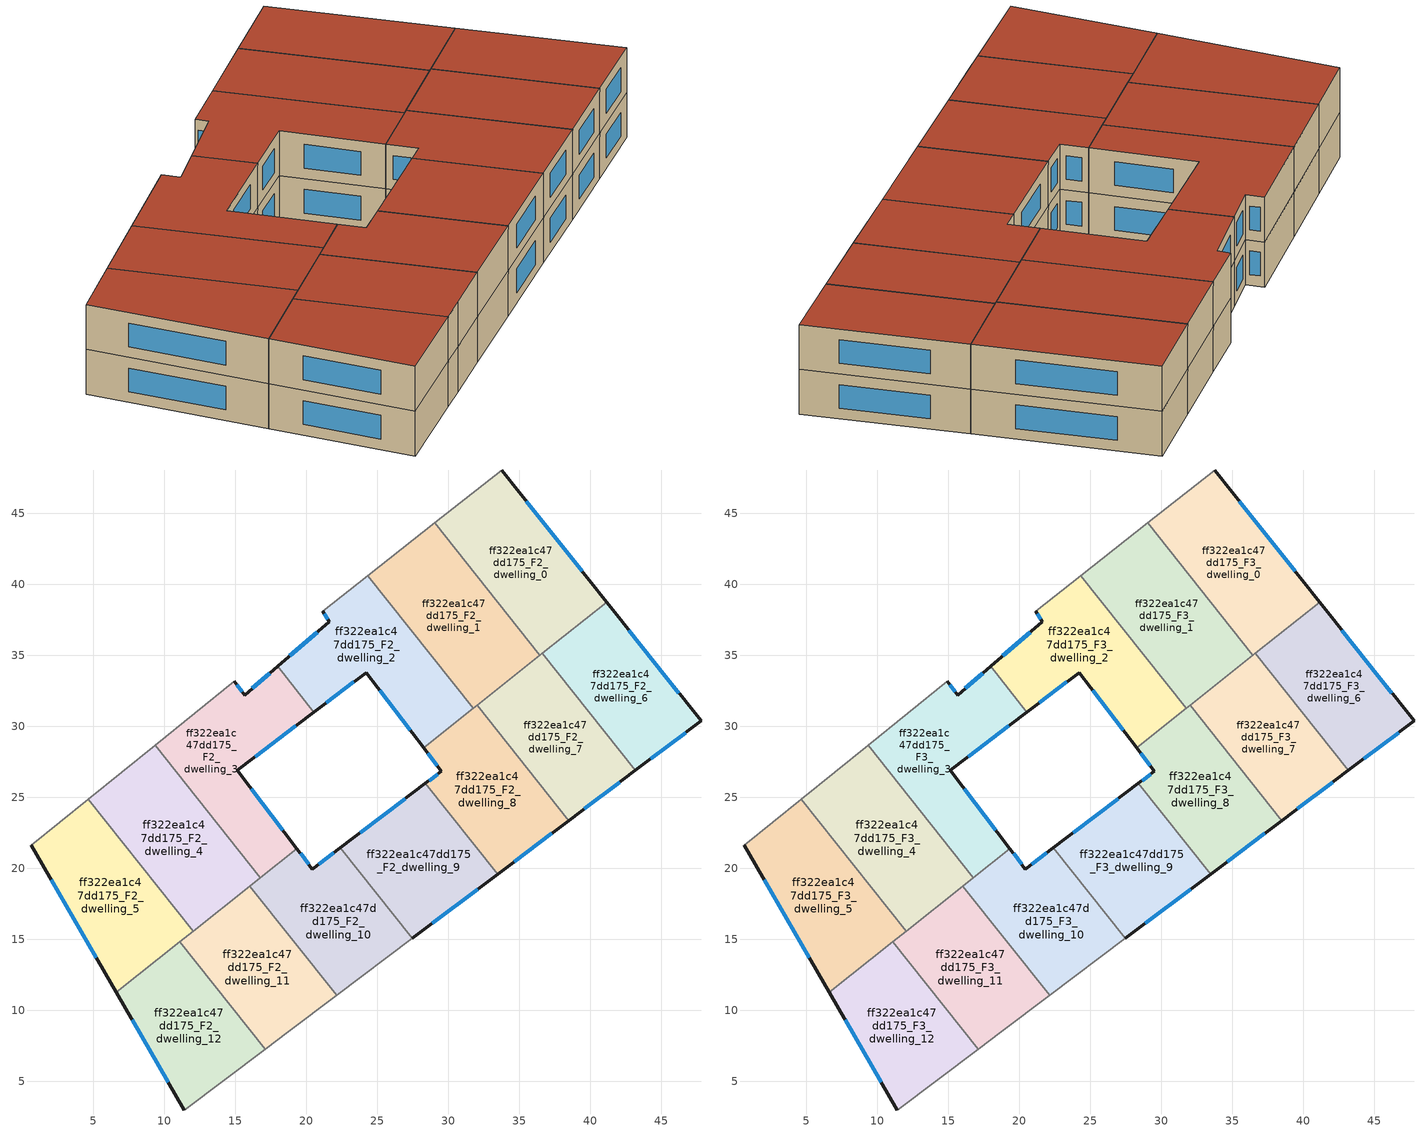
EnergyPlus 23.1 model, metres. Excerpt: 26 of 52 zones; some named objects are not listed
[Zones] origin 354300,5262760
ff322ea1c47dd175_F2_dwelling_0
 floor to ff322ea1c47dd175_F1_dwelling_0 (EU_floor_Construction): 33.76,48.04 41.16,38.73 36.46,34.99 29.04,44.31 z6
 wall outside (EU_wall_Construction): 41.16,38.73 33.76,48.04 z6:9
 wall to ff322ea1c47dd175_F2_dwelling_1 (EU_wall_Construction): 29.04,44.31 36.46,34.99 z6:9
 wall adiabatic (EU_wall_Construction): 33.76,48.04 29.04,44.31 z6:9
 wall to ff322ea1c47dd175_F2_dwelling_6 (EU_wall_Construction): 36.63,35.12 41.16,38.73 z6:9
 wall to ff322ea1c47dd175_F2_dwelling_7 (EU_wall_Construction): 36.46,34.99 36.63,35.12 z6:9
 window (EU_Window_Construction): 39.42,40.91 35.5,45.85 z6.7:8.3
ff322ea1c47dd175_F2_dwelling_1
 floor to ff322ea1c47dd175_F1_dwelling_1 (EU_floor_Construction): 29.04,44.31 36.46,34.99 31.76,31.25 24.33,40.59 z6
 wall to ff322ea1c47dd175_F2_dwelling_2 (EU_wall_Construction): 24.33,40.59 31.76,31.25 z6:9
 wall adiabatic (EU_wall_Construction): 29.04,44.31 24.33,40.59 z6:9
 wall to ff322ea1c47dd175_F2_dwelling_7 (EU_wall_Construction): 32.03,31.46 36.46,34.99 z6:9
 wall to ff322ea1c47dd175_F2_dwelling_8 (EU_wall_Construction): 31.76,31.25 32.03,31.46 z6:9
ff322ea1c47dd175_F2_dwelling_10
 floor to ff322ea1c47dd175_F1_dwelling_10 (EU_floor_Construction): 22.39,21.43 27.45,15.06 22.14,11.07 16.03,18.75 19.34,21.38 20.44,19.95 z6
 wall outside (EU_wall_Construction): 22.39,21.43 20.44,19.95 19.34,21.38 z6:9
 wall to ff322ea1c47dd175_F2_dwelling_9 (EU_wall_Construction): 27.45,15.06 22.39,21.43 z6:9
 wall adiabatic (EU_wall_Construction): 22.14,11.07 27.45,15.06 z6:9
 wall to ff322ea1c47dd175_F2_dwelling_11 (EU_wall_Construction): 16.03,18.75 22.14,11.07 z6:9
 wall to ff322ea1c47dd175_F2_dwelling_3 (EU_wall_Construction): 19.34,21.38 16.76,19.33 z6:9
 wall to ff322ea1c47dd175_F2_dwelling_4 (EU_wall_Construction): 16.76,19.33 16.03,18.75 z6:9
 window (EU_Window_Construction): 20.18,20.28 19.6,21.05 / 21.93,21.08 20.9,20.3 z6.7:8.3
ff322ea1c47dd175_F2_dwelling_11
 floor to ff322ea1c47dd175_F1_dwelling_11 (EU_floor_Construction): 16.03,18.75 22.14,11.07 18.72,8.49 17.1,7.27 11.09,14.82 z6
 wall adiabatic (EU_wall_Construction): 17.1,7.27 18.72,8.49 22.14,11.07 z6:9
 wall to ff322ea1c47dd175_F2_dwelling_12 (EU_wall_Construction): 11.09,14.82 17.1,7.27 z6:9
 wall to ff322ea1c47dd175_F2_dwelling_4 (EU_wall_Construction): 16.03,18.75 12.05,15.58 z6:9
 wall to ff322ea1c47dd175_F2_dwelling_5 (EU_wall_Construction): 12.05,15.58 11.09,14.82 z6:9
ff322ea1c47dd175_F2_dwelling_12
 floor to ff322ea1c47dd175_F1_dwelling_12 (EU_floor_Construction): 11.09,14.82 17.1,7.27 11.42,2.98 6.63,11.27 z6
 wall outside (EU_wall_Construction): 6.63,11.27 11.42,2.98 z6:9
 wall adiabatic (EU_wall_Construction): 11.42,2.98 17.1,7.27 z6:9
 wall to ff322ea1c47dd175_F2_dwelling_5 (EU_wall_Construction): 11.09,14.82 6.63,11.27 z6:9
 window (EU_Window_Construction): 7.75,9.33 10.3,4.93 z6.7:8.3
ff322ea1c47dd175_F2_dwelling_2
 floor to ff322ea1c47dd175_F1_dwelling_2 (EU_floor_Construction): 24.33,40.59 31.76,31.25 28.26,28.47 24.22,33.78 20.54,30.99 17.99,34.21 21.62,37.36 21.16,38.09 z6
 wall outside (EU_wall_Construction): 20.54,30.99 24.22,33.78 28.26,28.47 / 21.16,38.09 21.62,37.36 17.99,34.21 z6:9
 wall to ff322ea1c47dd175_F2_dwelling_3 (EU_wall_Construction): 17.99,34.21 20.54,30.99 z6:9
 wall adiabatic (EU_wall_Construction): 24.33,40.59 21.16,38.09 z6:9
 wall to ff322ea1c47dd175_F2_dwelling_8 (EU_wall_Construction): 28.26,28.47 31.76,31.25 z6:9
 window (EU_Window_Construction): 25.17,32.53 27.31,29.72 / 21.41,31.64 23.36,33.12 / 20.76,36.62 18.84,34.94 / 21.27,37.92 21.51,37.53 z6.7:8.3
ff322ea1c47dd175_F2_dwelling_3
 floor to ff322ea1c47dd175_F1_dwelling_3 (EU_floor_Construction): 17.99,34.21 20.54,30.99 15.14,26.9 19.34,21.38 16.76,19.33 9.35,28.65 14.93,33.16 15.66,32.19 z6
 wall outside (EU_wall_Construction): 17.99,34.21 15.66,32.19 14.93,33.16 / 19.34,21.38 15.14,26.9 20.54,30.99 z6:9
 wall to ff322ea1c47dd175_F2_dwelling_4 (EU_wall_Construction): 9.35,28.65 16.76,19.33 z6:9
 wall adiabatic (EU_wall_Construction): 14.93,33.16 9.35,28.65 z6:9
 window (EU_Window_Construction): 15.49,32.42 15.11,32.93 / 17.44,33.73 16.21,32.66 / 16.41,27.86 19.27,30.03 / 18.36,22.68 16.13,25.6 z6.7:8.3
ff322ea1c47dd175_F2_dwelling_4
 floor to ff322ea1c47dd175_F1_dwelling_4 (EU_floor_Construction): 9.35,28.65 16.76,19.33 12.05,15.58 4.67,24.87 z6
 wall to ff322ea1c47dd175_F2_dwelling_5 (EU_wall_Construction): 4.67,24.87 12.05,15.58 z6:9
 wall adiabatic (EU_wall_Construction): 9.35,28.65 4.67,24.87 z6:9
ff322ea1c47dd175_F2_dwelling_5
 floor to ff322ea1c47dd175_F1_dwelling_5 (EU_floor_Construction): 4.67,24.87 12.05,15.58 6.63,11.27 0.65,21.62 z6
 wall outside (EU_wall_Construction): 0.65,21.62 6.63,11.27 z6:9
 wall adiabatic (EU_wall_Construction): 4.67,24.87 0.65,21.62 z6:9
 window (EU_Window_Construction): 2.05,19.19 5.22,13.7 z6.7:8.3
ff322ea1c47dd175_F2_dwelling_6
 floor to ff322ea1c47dd175_F1_dwelling_6 (EU_floor_Construction): 41.16,38.73 47.8,30.38 43.17,26.89 36.63,35.12 z6
 wall outside (EU_wall_Construction): 43.17,26.89 47.8,30.38 41.16,38.73 z6:9
 wall to ff322ea1c47dd175_F2_dwelling_7 (EU_wall_Construction): 36.63,35.12 43.17,26.89 z6:9
 window (EU_Window_Construction): 46.24,32.34 42.72,36.77 / 44.26,27.71 46.71,29.56 z6.7:8.3
ff322ea1c47dd175_F2_dwelling_7
 floor to ff322ea1c47dd175_F1_dwelling_7 (EU_floor_Construction): 36.63,35.12 43.17,26.89 38.47,23.36 32.03,31.46 z6
 wall outside (EU_wall_Construction): 38.47,23.36 43.17,26.89 z6:9
 wall to ff322ea1c47dd175_F2_dwelling_8 (EU_wall_Construction): 32.03,31.46 38.47,23.36 z6:9
 window (EU_Window_Construction): 39.57,24.19 42.07,26.06 z6.7:8.3
ff322ea1c47dd175_F2_dwelling_8
 floor to ff322ea1c47dd175_F1_dwelling_8 (EU_floor_Construction): 32.03,31.46 38.47,23.36 33.47,19.59 28.39,25.98 29.52,26.83 28.26,28.47 z6
 wall outside (EU_wall_Construction): 28.26,28.47 29.52,26.83 28.39,25.98 / 33.47,19.59 38.47,23.36 z6:9
 wall to ff322ea1c47dd175_F2_dwelling_9 (EU_wall_Construction): 28.39,25.98 33.47,19.59 z6:9
 window (EU_Window_Construction): 28.56,28.09 29.22,27.21 / 34.64,20.48 37.3,22.47 / 29.25,26.63 28.66,26.18 z6.7:8.3
ff322ea1c47dd175_F2_dwelling_9
 floor to ff322ea1c47dd175_F1_dwelling_9 (EU_floor_Construction): 28.39,25.98 33.47,19.59 27.45,15.06 22.39,21.43 z6
 wall outside (EU_wall_Construction): 27.45,15.06 33.47,19.59 / 28.39,25.98 22.39,21.43 z6:9
 window (EU_Window_Construction): 28.86,16.12 32.06,18.53 / 26.98,24.91 23.8,22.5 z6.7:8.3
ff322ea1c47dd175_F3_dwelling_0
 floor to ff322ea1c47dd175_F2_dwelling_0 (EU_floor_Construction): 33.76,48.04 41.16,38.73 36.46,34.99 29.04,44.31 z9
 wall outside (EU_wall_Construction): 41.16,38.73 33.76,48.04 z9:12
 wall to ff322ea1c47dd175_F3_dwelling_1 (EU_wall_Construction): 29.04,44.31 36.46,34.99 z9:12
 wall adiabatic (EU_wall_Construction): 33.76,48.04 29.04,44.31 z9:12
 wall to ff322ea1c47dd175_F3_dwelling_6 (EU_wall_Construction): 36.63,35.12 41.16,38.73 z9:12
 wall to ff322ea1c47dd175_F3_dwelling_7 (EU_wall_Construction): 36.46,34.99 36.63,35.12 z9:12
 window (EU_Window_Construction): 39.42,40.91 35.5,45.85 z9.7:11.3
 roof outside (EU_roof_Construction): 41.16,38.73 33.76,48.04 29.04,44.31 36.46,34.99 z12
ff322ea1c47dd175_F3_dwelling_1
 floor to ff322ea1c47dd175_F2_dwelling_1 (EU_floor_Construction): 29.04,44.31 36.46,34.99 31.76,31.25 24.33,40.59 z9
 wall to ff322ea1c47dd175_F3_dwelling_2 (EU_wall_Construction): 24.33,40.59 31.76,31.25 z9:12
 wall adiabatic (EU_wall_Construction): 29.04,44.31 24.33,40.59 z9:12
 wall to ff322ea1c47dd175_F3_dwelling_7 (EU_wall_Construction): 32.03,31.46 36.46,34.99 z9:12
 wall to ff322ea1c47dd175_F3_dwelling_8 (EU_wall_Construction): 31.76,31.25 32.03,31.46 z9:12
 roof outside (EU_roof_Construction): 36.46,34.99 29.04,44.31 24.33,40.59 31.76,31.25 z12
ff322ea1c47dd175_F3_dwelling_10
 floor to ff322ea1c47dd175_F2_dwelling_10 (EU_floor_Construction): 22.39,21.43 27.45,15.06 22.14,11.07 16.03,18.75 19.34,21.38 20.44,19.95 z9
 wall outside (EU_wall_Construction): 22.39,21.43 20.44,19.95 19.34,21.38 z9:12
 wall to ff322ea1c47dd175_F3_dwelling_9 (EU_wall_Construction): 27.45,15.06 22.39,21.43 z9:12
 wall adiabatic (EU_wall_Construction): 22.14,11.07 27.45,15.06 z9:12
 wall to ff322ea1c47dd175_F3_dwelling_11 (EU_wall_Construction): 16.03,18.75 22.14,11.07 z9:12
 wall to ff322ea1c47dd175_F3_dwelling_3 (EU_wall_Construction): 19.34,21.38 16.76,19.33 z9:12
 wall to ff322ea1c47dd175_F3_dwelling_4 (EU_wall_Construction): 16.76,19.33 16.03,18.75 z9:12
 window (EU_Window_Construction): 20.18,20.28 19.6,21.05 / 21.93,21.08 20.9,20.3 z9.7:11.3
 roof outside (EU_roof_Construction): 27.45,15.06 22.39,21.43 20.44,19.95 19.34,21.38 16.03,18.75 22.14,11.07 z12
ff322ea1c47dd175_F3_dwelling_11
 floor to ff322ea1c47dd175_F2_dwelling_11 (EU_floor_Construction): 16.03,18.75 22.14,11.07 18.72,8.49 17.1,7.27 11.09,14.82 z9
 wall adiabatic (EU_wall_Construction): 17.1,7.27 18.72,8.49 22.14,11.07 z9:12
 wall to ff322ea1c47dd175_F3_dwelling_12 (EU_wall_Construction): 11.09,14.82 17.1,7.27 z9:12
 wall to ff322ea1c47dd175_F3_dwelling_4 (EU_wall_Construction): 16.03,18.75 12.05,15.58 z9:12
 wall to ff322ea1c47dd175_F3_dwelling_5 (EU_wall_Construction): 12.05,15.58 11.09,14.82 z9:12
 roof outside (EU_roof_Construction): 18.72,8.49 22.14,11.07 16.03,18.75 11.09,14.82 17.1,7.27 z12
ff322ea1c47dd175_F3_dwelling_12
 floor to ff322ea1c47dd175_F2_dwelling_12 (EU_floor_Construction): 11.09,14.82 17.1,7.27 11.42,2.98 6.63,11.27 z9
 wall outside (EU_wall_Construction): 6.63,11.27 11.42,2.98 z9:12
 wall adiabatic (EU_wall_Construction): 11.42,2.98 17.1,7.27 z9:12
 wall to ff322ea1c47dd175_F3_dwelling_5 (EU_wall_Construction): 11.09,14.82 6.63,11.27 z9:12
 window (EU_Window_Construction): 7.75,9.33 10.3,4.93 z9.7:11.3
 roof outside (EU_roof_Construction): 17.1,7.27 11.09,14.82 6.63,11.27 11.42,2.98 z12
ff322ea1c47dd175_F3_dwelling_2
 floor to ff322ea1c47dd175_F2_dwelling_2 (EU_floor_Construction): 24.33,40.59 31.76,31.25 28.26,28.47 24.22,33.78 20.54,30.99 17.99,34.21 21.62,37.36 21.16,38.09 z9
 wall outside (EU_wall_Construction): 20.54,30.99 24.22,33.78 28.26,28.47 / 21.16,38.09 21.62,37.36 17.99,34.21 z9:12
 wall to ff322ea1c47dd175_F3_dwelling_3 (EU_wall_Construction): 17.99,34.21 20.54,30.99 z9:12
 wall adiabatic (EU_wall_Construction): 24.33,40.59 21.16,38.09 z9:12
 wall to ff322ea1c47dd175_F3_dwelling_8 (EU_wall_Construction): 28.26,28.47 31.76,31.25 z9:12
 window (EU_Window_Construction): 25.17,32.53 27.31,29.72 / 21.41,31.64 23.36,33.12 / 20.76,36.62 18.84,34.94 / 21.27,37.92 21.51,37.53 z9.7:11.3
 roof outside (EU_roof_Construction): 31.76,31.25 24.33,40.59 21.16,38.09 21.62,37.36 17.99,34.21 20.54,30.99 24.22,33.78 28.26,28.47 z12
ff322ea1c47dd175_F3_dwelling_3
 floor to ff322ea1c47dd175_F2_dwelling_3 (EU_floor_Construction): 17.99,34.21 20.54,30.99 15.14,26.9 19.34,21.38 16.76,19.33 9.35,28.65 14.93,33.16 15.66,32.19 z9
 wall outside (EU_wall_Construction): 17.99,34.21 15.66,32.19 14.93,33.16 / 19.34,21.38 15.14,26.9 20.54,30.99 z9:12
 wall to ff322ea1c47dd175_F3_dwelling_4 (EU_wall_Construction): 9.35,28.65 16.76,19.33 z9:12
 wall adiabatic (EU_wall_Construction): 14.93,33.16 9.35,28.65 z9:12
 window (EU_Window_Construction): 15.49,32.42 15.11,32.93 / 17.44,33.73 16.21,32.66 / 16.41,27.86 19.27,30.03 / 18.36,22.68 16.13,25.6 z9.7:11.3
 roof outside (EU_roof_Construction): 19.34,21.38 15.14,26.9 20.54,30.99 17.99,34.21 15.66,32.19 14.93,33.16 9.35,28.65 16.76,19.33 z12
ff322ea1c47dd175_F3_dwelling_4
 floor to ff322ea1c47dd175_F2_dwelling_4 (EU_floor_Construction): 9.35,28.65 16.76,19.33 12.05,15.58 4.67,24.87 z9
 wall to ff322ea1c47dd175_F3_dwelling_5 (EU_wall_Construction): 4.67,24.87 12.05,15.58 z9:12
 wall adiabatic (EU_wall_Construction): 9.35,28.65 4.67,24.87 z9:12
 roof outside (EU_roof_Construction): 16.76,19.33 9.35,28.65 4.67,24.87 12.05,15.58 z12
ff322ea1c47dd175_F3_dwelling_5
 floor to ff322ea1c47dd175_F2_dwelling_5 (EU_floor_Construction): 4.67,24.87 12.05,15.58 6.63,11.27 0.65,21.62 z9
 wall outside (EU_wall_Construction): 0.65,21.62 6.63,11.27 z9:12
 wall adiabatic (EU_wall_Construction): 4.67,24.87 0.65,21.62 z9:12
 window (EU_Window_Construction): 2.05,19.19 5.22,13.7 z9.7:11.3
 roof outside (EU_roof_Construction): 12.05,15.58 4.67,24.87 0.65,21.62 6.63,11.27 z12
ff322ea1c47dd175_F3_dwelling_6
 floor to ff322ea1c47dd175_F2_dwelling_6 (EU_floor_Construction): 41.16,38.73 47.8,30.38 43.17,26.89 36.63,35.12 z9
 wall outside (EU_wall_Construction): 43.17,26.89 47.8,30.38 41.16,38.73 z9:12
 wall to ff322ea1c47dd175_F3_dwelling_7 (EU_wall_Construction): 36.63,35.12 43.17,26.89 z9:12
 window (EU_Window_Construction): 46.24,32.34 42.72,36.77 / 44.26,27.71 46.71,29.56 z9.7:11.3
 roof outside (EU_roof_Construction): 47.8,30.38 41.16,38.73 36.63,35.12 43.17,26.89 z12
ff322ea1c47dd175_F3_dwelling_7
 floor to ff322ea1c47dd175_F2_dwelling_7 (EU_floor_Construction): 36.63,35.12 43.17,26.89 38.47,23.36 32.03,31.46 z9
 wall outside (EU_wall_Construction): 38.47,23.36 43.17,26.89 z9:12
 wall to ff322ea1c47dd175_F3_dwelling_8 (EU_wall_Construction): 32.03,31.46 38.47,23.36 z9:12
 window (EU_Window_Construction): 39.57,24.19 42.07,26.06 z9.7:11.3
 roof outside (EU_roof_Construction): 43.17,26.89 36.63,35.12 32.03,31.46 38.47,23.36 z12
ff322ea1c47dd175_F3_dwelling_8
 floor to ff322ea1c47dd175_F2_dwelling_8 (EU_floor_Construction): 32.03,31.46 38.47,23.36 33.47,19.59 28.39,25.98 29.52,26.83 28.26,28.47 z9
 wall outside (EU_wall_Construction): 28.26,28.47 29.52,26.83 28.39,25.98 / 33.47,19.59 38.47,23.36 z9:12
 wall to ff322ea1c47dd175_F3_dwelling_9 (EU_wall_Construction): 28.39,25.98 33.47,19.59 z9:12
 window (EU_Window_Construction): 28.56,28.09 29.22,27.21 / 34.64,20.48 37.3,22.47 / 29.25,26.63 28.66,26.18 z9.7:11.3
 roof outside (EU_roof_Construction): 38.47,23.36 32.03,31.46 28.26,28.47 29.52,26.83 28.39,25.98 33.47,19.59 z12
ff322ea1c47dd175_F3_dwelling_9
 floor to ff322ea1c47dd175_F2_dwelling_9 (EU_floor_Construction): 28.39,25.98 33.47,19.59 27.45,15.06 22.39,21.43 z9
 wall outside (EU_wall_Construction): 27.45,15.06 33.47,19.59 / 28.39,25.98 22.39,21.43 z9:12
 window (EU_Window_Construction): 28.86,16.12 32.06,18.53 / 26.98,24.91 23.8,22.5 z9.7:11.3
 roof outside (EU_roof_Construction): 33.47,19.59 28.39,25.98 22.39,21.43 27.45,15.06 z12
[Building]
EU S2 Campaign: North Axis=0; Terrain=City; Solar Distribution=FullExterior
[Site:Location]
Budapest.Ferenc.Liszt.Intl.AP: Latitude=47.437; Longitude=19.256; Time Zone=1; Elevation=185
[SizingPeriod:WeatherFileDays]
AnnualSizingPeriod: Begin Month=1; Begin Day of Month=1; End Month=12; End Day of Month=31; Day of Week for Start Day=Monday; Use Weather File Daylight Saving Period=No; Use Weather File Rain and Snow Indicators=No
[MATERIAL]
EU_InternalMass_Material: Roughness=MediumRough; Thickness=0.1; Conductivity=1; Density=1800; Specific Heat=900; Thermal Absorptance=0.9; Solar Absorptance=0.7; Visible Absorptance=0.7
[MATERIAL:NOMASS] Roughness=MediumRough; Thermal Absorptance=0.9; Solar Absorptance=0.7; Visible Absorptance=0.7
Name | Thermal Resistance
EU_wall_NoMass | 0.832559
EU_roof_NoMass | 1.39638
EU_floor_NoMass | 0.872794
[WINDOWMATERIAL:SIMPLEGLAZINGSYSTEM]
EU_Window_SimpleGlazing: UFactor=2.79869; Solar Heat Gain Coefficient=0.75; Visible Transmittance=0.75
[CONSTRUCTION]
EU_wall_Construction: EU_wall_NoMass
EU_roof_Construction: EU_roof_NoMass
EU_floor_Construction: EU_floor_NoMass
EU_Window_Construction: EU_Window_SimpleGlazing
EU_InternalMass_Construction: EU_InternalMass_Material
[ZONE] Type=1; Multiplier=1; Ceiling Height=autocalculate; Floor Area=autocalculate; Part of Total Floor Area=Yes
Name | Volume
ff322ea1c47dd175_F2_dwelling_0; ff322ea1c47dd175_F3_dwelling_0 | 214.755
ff322ea1c47dd175_F2_dwelling_1; ff322ea1c47dd175_F3_dwelling_1 | 214.747
ff322ea1c47dd175_F2_dwelling_10; ff322ea1c47dd175_F3_dwelling_10 | 184.051
ff322ea1c47dd175_F2_dwelling_11; ff322ea1c47dd175_F3_dwelling_11 | 184.103
ff322ea1c47dd175_F2_dwelling_12; ff322ea1c47dd175_F3_dwelling_12 | 184.047
ff322ea1c47dd175_F2_dwelling_2; ff322ea1c47dd175_F3_dwelling_2 | 214.731
ff322ea1c47dd175_F2_dwelling_3; ff322ea1c47dd175_F3_dwelling_3 | 214.765
ff322ea1c47dd175_F2_dwelling_4; ff322ea1c47dd175_F3_dwelling_4 | 214.718
ff322ea1c47dd175_F2_dwelling_5; ff322ea1c47dd175_F3_dwelling_5 | 214.74
ff322ea1c47dd175_F2_dwelling_6; ff322ea1c47dd175_F3_dwelling_6 | 184.088
ff322ea1c47dd175_F2_dwelling_7; ff322ea1c47dd175_F3_dwelling_7 | 184.048
ff322ea1c47dd175_F2_dwelling_8; ff322ea1c47dd175_F3_dwelling_8 | 184.078
ff322ea1c47dd175_F2_dwelling_9; ff322ea1c47dd175_F3_dwelling_9 | 184.074
[INTERNALMASS] Construction=EU_InternalMass_Construction
Name | Zone or ZoneList | Surface Area
ff322ea1c47dd175_F2_dwelling_0_EU_InternalMass | ff322ea1c47dd175_F2_dwelling_0 | 71.5848
ff322ea1c47dd175_F2_dwelling_1_EU_InternalMass | ff322ea1c47dd175_F2_dwelling_1 | 71.5825
ff322ea1c47dd175_F2_dwelling_2_EU_InternalMass | ff322ea1c47dd175_F2_dwelling_2 | 71.577
ff322ea1c47dd175_F2_dwelling_3_EU_InternalMass | ff322ea1c47dd175_F2_dwelling_3 | 71.5885
ff322ea1c47dd175_F2_dwelling_4_EU_InternalMass | ff322ea1c47dd175_F2_dwelling_4 | 71.5728
ff322ea1c47dd175_F2_dwelling_5_EU_InternalMass | ff322ea1c47dd175_F2_dwelling_5 | 71.5801
ff322ea1c47dd175_F2_dwelling_6_EU_InternalMass | ff322ea1c47dd175_F2_dwelling_6 | 61.3627
ff322ea1c47dd175_F2_dwelling_7_EU_InternalMass | ff322ea1c47dd175_F2_dwelling_7 | 61.3494
ff322ea1c47dd175_F2_dwelling_8_EU_InternalMass | ff322ea1c47dd175_F2_dwelling_8 | 61.3594
ff322ea1c47dd175_F2_dwelling_9_EU_InternalMass | ff322ea1c47dd175_F2_dwelling_9 | 61.3581
ff322ea1c47dd175_F2_dwelling_10_EU_InternalMass | ff322ea1c47dd175_F2_dwelling_10 | 61.35
ff322ea1c47dd175_F2_dwelling_11_EU_InternalMass | ff322ea1c47dd175_F2_dwelling_11 | 61.3675
ff322ea1c47dd175_F2_dwelling_12_EU_InternalMass | ff322ea1c47dd175_F2_dwelling_12 | 61.3491
ff322ea1c47dd175_F3_dwelling_0_EU_InternalMass | ff322ea1c47dd175_F3_dwelling_0 | 71.5848
ff322ea1c47dd175_F3_dwelling_1_EU_InternalMass | ff322ea1c47dd175_F3_dwelling_1 | 71.5825
ff322ea1c47dd175_F3_dwelling_2_EU_InternalMass | ff322ea1c47dd175_F3_dwelling_2 | 71.577
ff322ea1c47dd175_F3_dwelling_3_EU_InternalMass | ff322ea1c47dd175_F3_dwelling_3 | 71.5885
ff322ea1c47dd175_F3_dwelling_4_EU_InternalMass | ff322ea1c47dd175_F3_dwelling_4 | 71.5728
ff322ea1c47dd175_F3_dwelling_5_EU_InternalMass | ff322ea1c47dd175_F3_dwelling_5 | 71.5801
ff322ea1c47dd175_F3_dwelling_6_EU_InternalMass | ff322ea1c47dd175_F3_dwelling_6 | 61.3627
ff322ea1c47dd175_F3_dwelling_7_EU_InternalMass | ff322ea1c47dd175_F3_dwelling_7 | 61.3494
ff322ea1c47dd175_F3_dwelling_8_EU_InternalMass | ff322ea1c47dd175_F3_dwelling_8 | 61.3594
ff322ea1c47dd175_F3_dwelling_9_EU_InternalMass | ff322ea1c47dd175_F3_dwelling_9 | 61.3581
ff322ea1c47dd175_F3_dwelling_10_EU_InternalMass | ff322ea1c47dd175_F3_dwelling_10 | 61.35
ff322ea1c47dd175_F3_dwelling_11_EU_InternalMass | ff322ea1c47dd175_F3_dwelling_11 | 61.3675
ff322ea1c47dd175_F3_dwelling_12_EU_InternalMass | ff322ea1c47dd175_F3_dwelling_12 | 61.3491
[OTHEREQUIPMENT] Fuel Type=Electricity; Design Level Calculation Method=Watts/Area; Power per Zone Floor Area=1; Fraction Latent=0; Fraction Radiant=0; Fraction Lost=0; Carbon Dioxide Generation Rate=0; EndUse Subcategory=EU_Step8_InternalGains
Name | Zone or ZoneList or Space or SpaceList | Schedule
EU_Step8_InternalGain_ff322ea1c47dd175_F2_dwelling_0_f000 | ff322ea1c47dd175_F2_dwelling_0 | EU_Step8_GainSchedule_ff322ea1c47dd175_F2_dwelling_0_f000
EU_Step8_InternalGain_ff322ea1c47dd175_F2_dwelling_1_f000 | ff322ea1c47dd175_F2_dwelling_1 | EU_Step8_GainSchedule_ff322ea1c47dd175_F2_dwelling_1_f000
EU_Step8_InternalGain_ff322ea1c47dd175_F2_dwelling_2_f000 | ff322ea1c47dd175_F2_dwelling_2 | EU_Step8_GainSchedule_ff322ea1c47dd175_F2_dwelling_2_f000
EU_Step8_InternalGain_ff322ea1c47dd175_F2_dwelling_3_f000 | ff322ea1c47dd175_F2_dwelling_3 | EU_Step8_GainSchedule_ff322ea1c47dd175_F2_dwelling_3_f000
EU_Step8_InternalGain_ff322ea1c47dd175_F2_dwelling_4_f000 | ff322ea1c47dd175_F2_dwelling_4 | EU_Step8_GainSchedule_ff322ea1c47dd175_F2_dwelling_4_f000
EU_Step8_InternalGain_ff322ea1c47dd175_F2_dwelling_5_f000 | ff322ea1c47dd175_F2_dwelling_5 | EU_Step8_GainSchedule_ff322ea1c47dd175_F2_dwelling_5_f000
EU_Step8_InternalGain_ff322ea1c47dd175_F2_dwelling_6_f000 | ff322ea1c47dd175_F2_dwelling_6 | EU_Step8_GainSchedule_ff322ea1c47dd175_F2_dwelling_6_f000
EU_Step8_InternalGain_ff322ea1c47dd175_F2_dwelling_7_f000 | ff322ea1c47dd175_F2_dwelling_7 | EU_Step8_GainSchedule_ff322ea1c47dd175_F2_dwelling_7_f000
EU_Step8_InternalGain_ff322ea1c47dd175_F2_dwelling_8_f000 | ff322ea1c47dd175_F2_dwelling_8 | EU_Step8_GainSchedule_ff322ea1c47dd175_F2_dwelling_8_f000
EU_Step8_InternalGain_ff322ea1c47dd175_F2_dwelling_9_f000 | ff322ea1c47dd175_F2_dwelling_9 | EU_Step8_GainSchedule_ff322ea1c47dd175_F2_dwelling_9_f000
EU_Step8_InternalGain_ff322ea1c47dd175_F2_dwelling_10_f000 | ff322ea1c47dd175_F2_dwelling_10 | EU_Step8_GainSchedule_ff322ea1c47dd175_F2_dwelling_10_f000
EU_Step8_InternalGain_ff322ea1c47dd175_F2_dwelling_11_f000 | ff322ea1c47dd175_F2_dwelling_11 | EU_Step8_GainSchedule_ff322ea1c47dd175_F2_dwelling_11_f000
EU_Step8_InternalGain_ff322ea1c47dd175_F2_dwelling_12_f000 | ff322ea1c47dd175_F2_dwelling_12 | EU_Step8_GainSchedule_ff322ea1c47dd175_F2_dwelling_12_f000
EU_Step8_InternalGain_ff322ea1c47dd175_F3_dwelling_0_f000 | ff322ea1c47dd175_F3_dwelling_0 | EU_Step8_GainSchedule_ff322ea1c47dd175_F3_dwelling_0_f000
EU_Step8_InternalGain_ff322ea1c47dd175_F3_dwelling_1_f000 | ff322ea1c47dd175_F3_dwelling_1 | EU_Step8_GainSchedule_ff322ea1c47dd175_F3_dwelling_1_f000
EU_Step8_InternalGain_ff322ea1c47dd175_F3_dwelling_2_f000 | ff322ea1c47dd175_F3_dwelling_2 | EU_Step8_GainSchedule_ff322ea1c47dd175_F3_dwelling_2_f000
EU_Step8_InternalGain_ff322ea1c47dd175_F3_dwelling_3_f000 | ff322ea1c47dd175_F3_dwelling_3 | EU_Step8_GainSchedule_ff322ea1c47dd175_F3_dwelling_3_f000
EU_Step8_InternalGain_ff322ea1c47dd175_F3_dwelling_4_f000 | ff322ea1c47dd175_F3_dwelling_4 | EU_Step8_GainSchedule_ff322ea1c47dd175_F3_dwelling_4_f000
EU_Step8_InternalGain_ff322ea1c47dd175_F3_dwelling_5_f000 | ff322ea1c47dd175_F3_dwelling_5 | EU_Step8_GainSchedule_ff322ea1c47dd175_F3_dwelling_5_f000
EU_Step8_InternalGain_ff322ea1c47dd175_F3_dwelling_6_f000 | ff322ea1c47dd175_F3_dwelling_6 | EU_Step8_GainSchedule_ff322ea1c47dd175_F3_dwelling_6_f000
EU_Step8_InternalGain_ff322ea1c47dd175_F3_dwelling_7_f000 | ff322ea1c47dd175_F3_dwelling_7 | EU_Step8_GainSchedule_ff322ea1c47dd175_F3_dwelling_7_f000
EU_Step8_InternalGain_ff322ea1c47dd175_F3_dwelling_8_f000 | ff322ea1c47dd175_F3_dwelling_8 | EU_Step8_GainSchedule_ff322ea1c47dd175_F3_dwelling_8_f000
EU_Step8_InternalGain_ff322ea1c47dd175_F3_dwelling_9_f000 | ff322ea1c47dd175_F3_dwelling_9 | EU_Step8_GainSchedule_ff322ea1c47dd175_F3_dwelling_9_f000
EU_Step8_InternalGain_ff322ea1c47dd175_F3_dwelling_10_f000 | ff322ea1c47dd175_F3_dwelling_10 | EU_Step8_GainSchedule_ff322ea1c47dd175_F3_dwelling_10_f000
EU_Step8_InternalGain_ff322ea1c47dd175_F3_dwelling_11_f000 | ff322ea1c47dd175_F3_dwelling_11 | EU_Step8_GainSchedule_ff322ea1c47dd175_F3_dwelling_11_f000
EU_Step8_InternalGain_ff322ea1c47dd175_F3_dwelling_12_f000 | ff322ea1c47dd175_F3_dwelling_12 | EU_Step8_GainSchedule_ff322ea1c47dd175_F3_dwelling_12_f000
[ZONEVENTILATION:DESIGNFLOWRATE] Schedule=EU_AlwaysOn; Design Flow Rate Calculation Method=AirChanges/Hour; Air Changes per Hour=0.475469; Ventilation Type=Natural; Fan Pressure Rise=0; Fan Total Efficiency=1; Constant Term Coefficient=1; Temperature Term Coefficient=0; Velocity Term Coefficient=0; Velocity Squared Term Coefficient=0; Minimum Indoor Temperature=-100; Maximum Indoor Temperature=100; Delta Temperature=-100; Minimum Outdoor Temperature=-100; Maximum Outdoor Temperature=100; Maximum Wind Speed=40
Name | Zone or ZoneList or Space or SpaceList
EU_ConstantAir_ff322ea1c47dd175_F2_dwelling_0 | ff322ea1c47dd175_F2_dwelling_0
EU_ConstantAir_ff322ea1c47dd175_F2_dwelling_1 | ff322ea1c47dd175_F2_dwelling_1
EU_ConstantAir_ff322ea1c47dd175_F2_dwelling_2 | ff322ea1c47dd175_F2_dwelling_2
EU_ConstantAir_ff322ea1c47dd175_F2_dwelling_3 | ff322ea1c47dd175_F2_dwelling_3
EU_ConstantAir_ff322ea1c47dd175_F2_dwelling_4 | ff322ea1c47dd175_F2_dwelling_4
EU_ConstantAir_ff322ea1c47dd175_F2_dwelling_5 | ff322ea1c47dd175_F2_dwelling_5
EU_ConstantAir_ff322ea1c47dd175_F2_dwelling_6 | ff322ea1c47dd175_F2_dwelling_6
EU_ConstantAir_ff322ea1c47dd175_F2_dwelling_7 | ff322ea1c47dd175_F2_dwelling_7
EU_ConstantAir_ff322ea1c47dd175_F2_dwelling_8 | ff322ea1c47dd175_F2_dwelling_8
EU_ConstantAir_ff322ea1c47dd175_F2_dwelling_9 | ff322ea1c47dd175_F2_dwelling_9
EU_ConstantAir_ff322ea1c47dd175_F2_dwelling_10 | ff322ea1c47dd175_F2_dwelling_10
EU_ConstantAir_ff322ea1c47dd175_F2_dwelling_11 | ff322ea1c47dd175_F2_dwelling_11
EU_ConstantAir_ff322ea1c47dd175_F2_dwelling_12 | ff322ea1c47dd175_F2_dwelling_12
EU_ConstantAir_ff322ea1c47dd175_F3_dwelling_0 | ff322ea1c47dd175_F3_dwelling_0
EU_ConstantAir_ff322ea1c47dd175_F3_dwelling_1 | ff322ea1c47dd175_F3_dwelling_1
EU_ConstantAir_ff322ea1c47dd175_F3_dwelling_2 | ff322ea1c47dd175_F3_dwelling_2
EU_ConstantAir_ff322ea1c47dd175_F3_dwelling_3 | ff322ea1c47dd175_F3_dwelling_3
EU_ConstantAir_ff322ea1c47dd175_F3_dwelling_4 | ff322ea1c47dd175_F3_dwelling_4
EU_ConstantAir_ff322ea1c47dd175_F3_dwelling_5 | ff322ea1c47dd175_F3_dwelling_5
EU_ConstantAir_ff322ea1c47dd175_F3_dwelling_6 | ff322ea1c47dd175_F3_dwelling_6
EU_ConstantAir_ff322ea1c47dd175_F3_dwelling_7 | ff322ea1c47dd175_F3_dwelling_7
EU_ConstantAir_ff322ea1c47dd175_F3_dwelling_8 | ff322ea1c47dd175_F3_dwelling_8
EU_ConstantAir_ff322ea1c47dd175_F3_dwelling_9 | ff322ea1c47dd175_F3_dwelling_9
EU_ConstantAir_ff322ea1c47dd175_F3_dwelling_10 | ff322ea1c47dd175_F3_dwelling_10
EU_ConstantAir_ff322ea1c47dd175_F3_dwelling_11 | ff322ea1c47dd175_F3_dwelling_11
EU_ConstantAir_ff322ea1c47dd175_F3_dwelling_12 | ff322ea1c47dd175_F3_dwelling_12
[HVACTEMPLATE:ZONE:IDEALLOADSAIRSYSTEM] System Availability Schedule=EU_AlwaysOn; Maximum Heating Supply Air Temperature=50; Minimum Cooling Supply Air Temperature=13; Maximum Heating Supply Air Humidity Ratio=0.0156; Minimum Cooling Supply Air Humidity Ratio=0.0077; Heating Limit=NoLimit; Cooling Limit=NoLimit; Heating Availability Schedule=EU_AlwaysOn; Cooling Availability Schedule=EU_CoolingOff; Dehumidification Control Type=ConstantSensibleHeatRatio; Cooling Sensible Heat Ratio=0.7; Dehumidification Setpoint=60; Humidification Control Type=None; Humidification Setpoint=30; Outdoor Air Method=None; Outdoor Air Flow Rate per Person=0.00944; Outdoor Air Flow Rate per Zone Floor Area=0; Outdoor Air Flow Rate per Zone=0; Demand Controlled Ventilation Type=None; Outdoor Air Economizer Type=NoEconomizer; Heat Recovery Type=None; Sensible Heat Recovery Effectiveness=0.7; Latent Heat Recovery Effectiveness=0.65
Name | Template Thermostat
ff322ea1c47dd175_F2_dwelling_0 | EU_HeatOnly_ff322ea1c47dd175_F2_dwelling_0
ff322ea1c47dd175_F2_dwelling_1 | EU_HeatOnly_ff322ea1c47dd175_F2_dwelling_1
ff322ea1c47dd175_F2_dwelling_2 | EU_HeatOnly_ff322ea1c47dd175_F2_dwelling_2
ff322ea1c47dd175_F2_dwelling_3 | EU_HeatOnly_ff322ea1c47dd175_F2_dwelling_3
ff322ea1c47dd175_F2_dwelling_4 | EU_HeatOnly_ff322ea1c47dd175_F2_dwelling_4
ff322ea1c47dd175_F2_dwelling_5 | EU_HeatOnly_ff322ea1c47dd175_F2_dwelling_5
ff322ea1c47dd175_F2_dwelling_6 | EU_HeatOnly_ff322ea1c47dd175_F2_dwelling_6
ff322ea1c47dd175_F2_dwelling_7 | EU_HeatOnly_ff322ea1c47dd175_F2_dwelling_7
ff322ea1c47dd175_F2_dwelling_8 | EU_HeatOnly_ff322ea1c47dd175_F2_dwelling_8
ff322ea1c47dd175_F2_dwelling_9 | EU_HeatOnly_ff322ea1c47dd175_F2_dwelling_9
ff322ea1c47dd175_F2_dwelling_10 | EU_HeatOnly_ff322ea1c47dd175_F2_dwelling_10
ff322ea1c47dd175_F2_dwelling_11 | EU_HeatOnly_ff322ea1c47dd175_F2_dwelling_11
ff322ea1c47dd175_F2_dwelling_12 | EU_HeatOnly_ff322ea1c47dd175_F2_dwelling_12
ff322ea1c47dd175_F3_dwelling_0 | EU_HeatOnly_ff322ea1c47dd175_F3_dwelling_0
ff322ea1c47dd175_F3_dwelling_1 | EU_HeatOnly_ff322ea1c47dd175_F3_dwelling_1
ff322ea1c47dd175_F3_dwelling_2 | EU_HeatOnly_ff322ea1c47dd175_F3_dwelling_2
ff322ea1c47dd175_F3_dwelling_3 | EU_HeatOnly_ff322ea1c47dd175_F3_dwelling_3
ff322ea1c47dd175_F3_dwelling_4 | EU_HeatOnly_ff322ea1c47dd175_F3_dwelling_4
ff322ea1c47dd175_F3_dwelling_5 | EU_HeatOnly_ff322ea1c47dd175_F3_dwelling_5
ff322ea1c47dd175_F3_dwelling_6 | EU_HeatOnly_ff322ea1c47dd175_F3_dwelling_6
ff322ea1c47dd175_F3_dwelling_7 | EU_HeatOnly_ff322ea1c47dd175_F3_dwelling_7
ff322ea1c47dd175_F3_dwelling_8 | EU_HeatOnly_ff322ea1c47dd175_F3_dwelling_8
ff322ea1c47dd175_F3_dwelling_9 | EU_HeatOnly_ff322ea1c47dd175_F3_dwelling_9
ff322ea1c47dd175_F3_dwelling_10 | EU_HeatOnly_ff322ea1c47dd175_F3_dwelling_10
ff322ea1c47dd175_F3_dwelling_11 | EU_HeatOnly_ff322ea1c47dd175_F3_dwelling_11
ff322ea1c47dd175_F3_dwelling_12 | EU_HeatOnly_ff322ea1c47dd175_F3_dwelling_12
[SIZING:ZONE] Zone Cooling Design Supply Air Temperature Input Method=SupplyAirTemperature; Zone Cooling Design Supply Air Temperature=13; Zone Heating Design Supply Air Temperature Input Method=SupplyAirTemperature; Zone Heating Design Supply Air Temperature=50; Zone Cooling Design Supply Air Humidity Ratio=0.008; Zone Heating Design Supply Air Humidity Ratio=0.008; Cooling Design Air Flow Method=DesignDay; Cooling Design Air Flow Rate=0; Cooling Minimum Air Flow per Zone Floor Area=0.000762; Cooling Minimum Air Flow=0; Cooling Minimum Air Flow Fraction=0.2; Heating Design Air Flow Method=DesignDay; Heating Design Air Flow Rate=0; Heating Maximum Air Flow per Zone Floor Area=0.002032; Heating Maximum Air Flow=0.141576; Heating Maximum Air Flow Fraction=0.3; Account for Dedicated Outdoor Air System=No; Dedicated Outdoor Air System Control Strategy=NeutralSupplyAir; Dedicated Outdoor Air Low Setpoint Temperature for Design=autosize; Dedicated Outdoor Air High Setpoint Temperature for Design=autosize; Zone Load Sizing Method=Sensible Load Only No Latent Load; Zone Latent Cooling Design Supply Air Humidity Ratio Input Method=HumidityRatioDifference; Zone Cooling Design Supply Air Humidity Ratio Difference=0.005; Zone Latent Heating Design Supply Air Humidity Ratio Input Method=HumidityRatioDifference; Zone Humidification Design Supply Air Humidity Ratio Difference=0.005
ff322ea1c47dd175_F2_dwelling_0; ff322ea1c47dd175_F2_dwelling_1; ff322ea1c47dd175_F2_dwelling_2; ff322ea1c47dd175_F2_dwelling_3; ff322ea1c47dd175_F2_dwelling_4; ff322ea1c47dd175_F2_dwelling_5; ff322ea1c47dd175_F2_dwelling_6; ff322ea1c47dd175_F2_dwelling_7; ff322ea1c47dd175_F2_dwelling_8; ff322ea1c47dd175_F2_dwelling_9; ff322ea1c47dd175_F2_dwelling_10; ff322ea1c47dd175_F2_dwelling_11; ff322ea1c47dd175_F2_dwelling_12; ff322ea1c47dd175_F3_dwelling_0; ff322ea1c47dd175_F3_dwelling_1; ff322ea1c47dd175_F3_dwelling_2; ff322ea1c47dd175_F3_dwelling_3; ff322ea1c47dd175_F3_dwelling_4; ff322ea1c47dd175_F3_dwelling_5; ff322ea1c47dd175_F3_dwelling_6; ff322ea1c47dd175_F3_dwelling_7; ff322ea1c47dd175_F3_dwelling_8; ff322ea1c47dd175_F3_dwelling_9; ff322ea1c47dd175_F3_dwelling_10; ff322ea1c47dd175_F3_dwelling_11; ff322ea1c47dd175_F3_dwelling_12
[SCHEDULE:CONSTANT]
Name | Hourly Value
EU_AlwaysOn | 1
EU_CoolingOff | 0
[SCHEDULE:FILE] Column Number=1; Rows to Skip at Top=0; Number of Hours of Data=8760; Column Separator=Comma; Interpolate to Timestep=No; Minutes per Item=60; Adjust Schedule for Daylight Savings=Yes
Name | File
EU_Step8_GainSchedule_ff322ea1c47dd175_F2_dwelling_0_f000 | ../../schedules/ff322ea1c47dd175/ff322ea1c47dd175_F2_dwelling_0_f000_gain.csv
EU_Step8_GainSchedule_ff322ea1c47dd175_F2_dwelling_1_f000 | ../../schedules/ff322ea1c47dd175/ff322ea1c47dd175_F2_dwelling_1_f000_gain.csv
EU_Step8_GainSchedule_ff322ea1c47dd175_F2_dwelling_2_f000 | ../../schedules/ff322ea1c47dd175/ff322ea1c47dd175_F2_dwelling_2_f000_gain.csv
EU_Step8_GainSchedule_ff322ea1c47dd175_F2_dwelling_3_f000 | ../../schedules/ff322ea1c47dd175/ff322ea1c47dd175_F2_dwelling_3_f000_gain.csv
EU_Step8_GainSchedule_ff322ea1c47dd175_F2_dwelling_4_f000 | ../../schedules/ff322ea1c47dd175/ff322ea1c47dd175_F2_dwelling_4_f000_gain.csv
EU_Step8_GainSchedule_ff322ea1c47dd175_F2_dwelling_5_f000 | ../../schedules/ff322ea1c47dd175/ff322ea1c47dd175_F2_dwelling_5_f000_gain.csv
EU_Step8_GainSchedule_ff322ea1c47dd175_F2_dwelling_6_f000 | ../../schedules/ff322ea1c47dd175/ff322ea1c47dd175_F2_dwelling_6_f000_gain.csv
EU_Step8_GainSchedule_ff322ea1c47dd175_F2_dwelling_7_f000 | ../../schedules/ff322ea1c47dd175/ff322ea1c47dd175_F2_dwelling_7_f000_gain.csv
EU_Step8_GainSchedule_ff322ea1c47dd175_F2_dwelling_8_f000 | ../../schedules/ff322ea1c47dd175/ff322ea1c47dd175_F2_dwelling_8_f000_gain.csv
EU_Step8_GainSchedule_ff322ea1c47dd175_F2_dwelling_9_f000 | ../../schedules/ff322ea1c47dd175/ff322ea1c47dd175_F2_dwelling_9_f000_gain.csv
EU_Step8_GainSchedule_ff322ea1c47dd175_F2_dwelling_10_f000 | ../../schedules/ff322ea1c47dd175/ff322ea1c47dd175_F2_dwelling_10_f000_gain.csv
EU_Step8_GainSchedule_ff322ea1c47dd175_F2_dwelling_11_f000 | ../../schedules/ff322ea1c47dd175/ff322ea1c47dd175_F2_dwelling_11_f000_gain.csv
EU_Step8_GainSchedule_ff322ea1c47dd175_F2_dwelling_12_f000 | ../../schedules/ff322ea1c47dd175/ff322ea1c47dd175_F2_dwelling_12_f000_gain.csv
EU_Step8_GainSchedule_ff322ea1c47dd175_F3_dwelling_0_f000 | ../../schedules/ff322ea1c47dd175/ff322ea1c47dd175_F3_dwelling_0_f000_gain.csv
EU_Step8_GainSchedule_ff322ea1c47dd175_F3_dwelling_1_f000 | ../../schedules/ff322ea1c47dd175/ff322ea1c47dd175_F3_dwelling_1_f000_gain.csv
EU_Step8_GainSchedule_ff322ea1c47dd175_F3_dwelling_2_f000 | ../../schedules/ff322ea1c47dd175/ff322ea1c47dd175_F3_dwelling_2_f000_gain.csv
EU_Step8_GainSchedule_ff322ea1c47dd175_F3_dwelling_3_f000 | ../../schedules/ff322ea1c47dd175/ff322ea1c47dd175_F3_dwelling_3_f000_gain.csv
EU_Step8_GainSchedule_ff322ea1c47dd175_F3_dwelling_4_f000 | ../../schedules/ff322ea1c47dd175/ff322ea1c47dd175_F3_dwelling_4_f000_gain.csv
EU_Step8_GainSchedule_ff322ea1c47dd175_F3_dwelling_5_f000 | ../../schedules/ff322ea1c47dd175/ff322ea1c47dd175_F3_dwelling_5_f000_gain.csv
EU_Step8_GainSchedule_ff322ea1c47dd175_F3_dwelling_6_f000 | ../../schedules/ff322ea1c47dd175/ff322ea1c47dd175_F3_dwelling_6_f000_gain.csv
EU_Step8_GainSchedule_ff322ea1c47dd175_F3_dwelling_7_f000 | ../../schedules/ff322ea1c47dd175/ff322ea1c47dd175_F3_dwelling_7_f000_gain.csv
EU_Step8_GainSchedule_ff322ea1c47dd175_F3_dwelling_8_f000 | ../../schedules/ff322ea1c47dd175/ff322ea1c47dd175_F3_dwelling_8_f000_gain.csv
EU_Step8_GainSchedule_ff322ea1c47dd175_F3_dwelling_9_f000 | ../../schedules/ff322ea1c47dd175/ff322ea1c47dd175_F3_dwelling_9_f000_gain.csv
EU_Step8_GainSchedule_ff322ea1c47dd175_F3_dwelling_10_f000 | ../../schedules/ff322ea1c47dd175/ff322ea1c47dd175_F3_dwelling_10_f000_gain.csv
EU_Step8_GainSchedule_ff322ea1c47dd175_F3_dwelling_11_f000 | ../../schedules/ff322ea1c47dd175/ff322ea1c47dd175_F3_dwelling_11_f000_gain.csv
EU_Step8_GainSchedule_ff322ea1c47dd175_F3_dwelling_12_f000 | ../../schedules/ff322ea1c47dd175/ff322ea1c47dd175_F3_dwelling_12_f000_gain.csv
